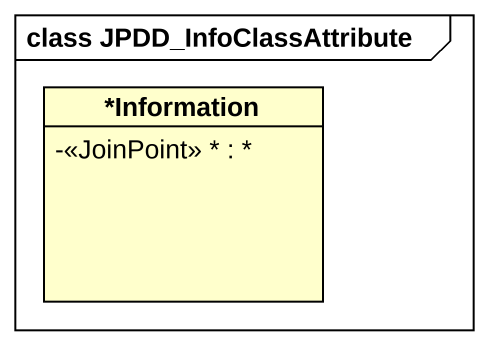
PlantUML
@startuml
mainframe class JPDD_InfoClassAttribute
hide circle
hide empty members
skinparam classAttributeIconSize 0
class "*Information" as Information {
  -<<JoinPoint>> * : *
}
@enduml
